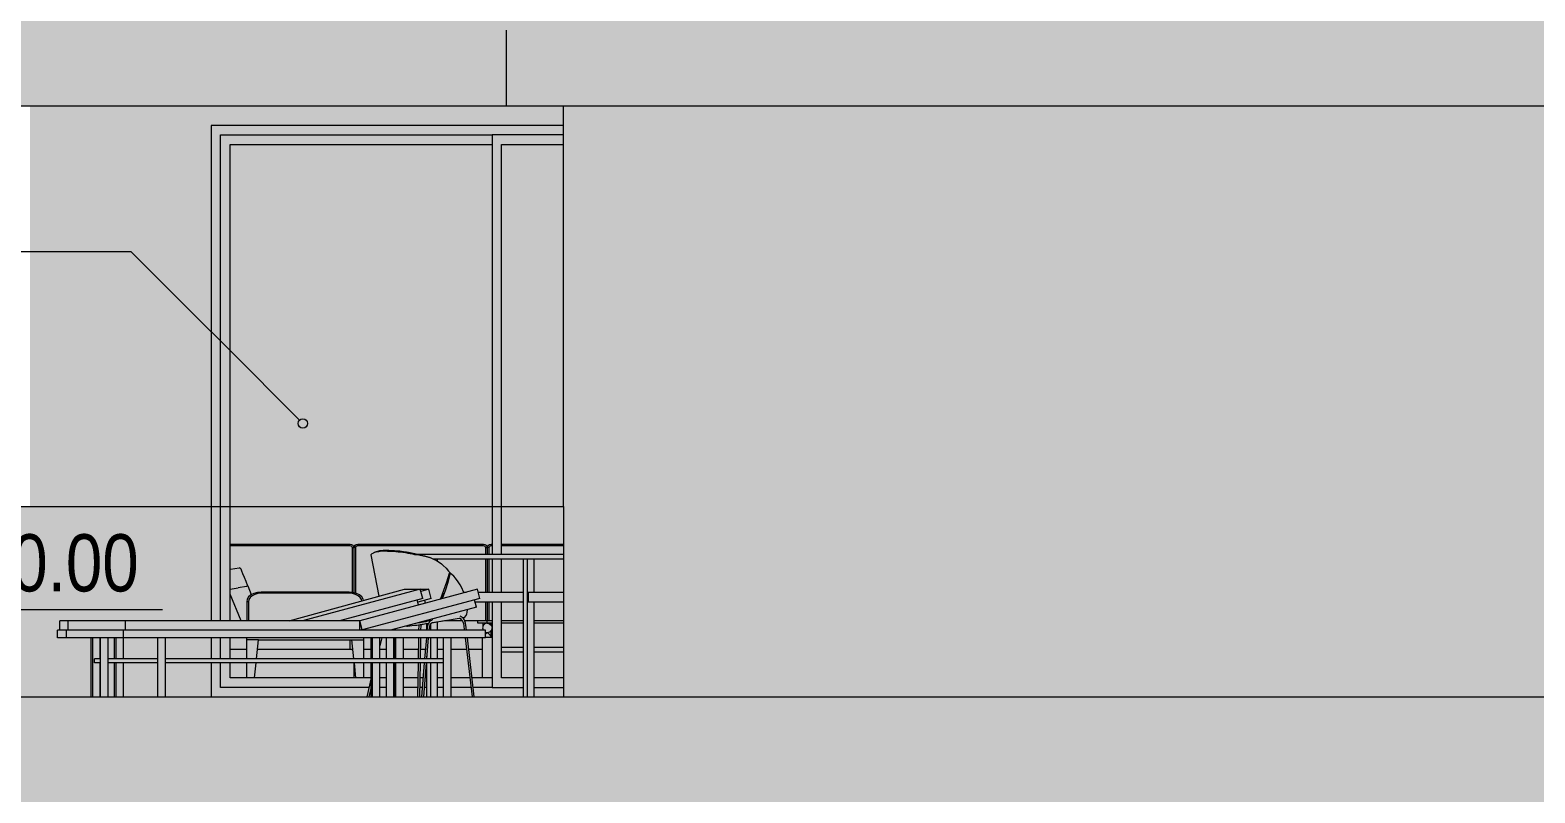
# Model space of a CAD drawing. Header units: centimetres. Extents: x -4381 to 5639, y -3920 to 4826.
# Drawn here: x 19.53 to 27.43, y 10.11 to 14.12 of the extents above; entities that cross this region are included whole.
import ezdxf
from ezdxf.xclip import XClip

# ---------------------------------------------------------------- set-up
doc = ezdxf.new("R2010")
doc.units = ezdxf.units.CM
doc.header["$MEASUREMENT"] = 0
doc.header["$XCLIPFRAME"] = 0
doc.set_wipeout_variables(frame=1)
doc.linetypes.add('Wipeout_Contour', pattern=[100, 0, -100])
for name, color, linetype, lineweight in [('00- NIVEAUX_Pen_No__1', 7, 'Continuous', 5), ('00- Texts and Fills_Pen_No__7', 7, 'Continuous', 5), ('01- MOBILIER_Pen_No__1', 7, 'Continuous', 5), ('0_Pen_No__1', 7, 'Continuous', 5), ('0_Pen_No__2', 8, 'Continuous', 5), ('Dalles_Pen_No__1', 7, 'Continuous', 5), ('Structural - Bearing_Pen_No__1', 7, 'Continuous', 5), ('Structural - Bearing_Pen_No__18', 9, 'Continuous', 5)]:
    doc.layers.add(name, color=color, linetype=linetype, lineweight=lineweight)
for name, color, linetype in [('Dalles', 7, 'Continuous'), ('Drawing & Figure', 7, 'Continuous'), ('Structural - Bearing', 7, 'Continuous')]:
    doc.layers.add(name, color=color, linetype=linetype)
for name, color, linetype, lineweight, true_color in [('Dalles_Pen_No__61', 7, 'Continuous', 5, 0x6a6a6a), ('Structural - Bearing_Pen_No__102', 7, 'Continuous', 5, 0xcccccc), ('Structural - Bearing_Pen_No__112', 7, 'Continuous', 5, 0xd5aaaa), ('Structural - Bearing_Pen_No__178', 7, 'Continuous', 5, 0xbda888), ('Structural - Bearing_Pen_No__61', 7, 'Continuous', 5, 0x6a6a6a)]:
    doc.layers.add(name, color=color, linetype=linetype, lineweight=lineweight, true_color=true_color)
doc.styles.add('GENERATED_STYLE_2', font='')
doc.styles.get('GENERATED_STYLE_2').set_extended_font_data('Arial Narrow Occidental')

# ---------------------------------------------------------------- blocks, each defined once
blk = doc.blocks.new('Drawing_9_9', base_point=(-322.8585, 10.6179))
at = {"color": 254, "linetype": 'Wipeout_Contour', "lineweight": 0, "ltscale": 96.413848}
blk.add_wipeout([(16.829, 14.1179), (22.029, 14.1179), (22.029, 14.3179), (16.829, 14.3179)], dxfattribs=at).dxf.layer = 'Structural - Bearing'
at = {"color": 254, "linetype": 'Wipeout_Contour', "lineweight": 0, "ltscale": 93.657215}
blk.add_wipeout([(19.829, 13.7179), (19.529, 13.7179), (19.529, 11.6179), (19.829, 11.6179)], dxfattribs=at).dxf.layer = 'Structural - Bearing'
at = {"color": 254, "linetype": 'Wipeout_Contour', "lineweight": 0, "ltscale": 122.169123}
blk.add_wipeout([(22.329, 13.7179), (22.329, 10.6179), (33.529, 10.6179), (33.529, 13.7179)], dxfattribs=at).dxf.layer = 'Structural - Bearing'
at = {"layer": 'Structural - Bearing_Pen_No__112', "linetype": 'Continuous', "ltscale": 10}
for points in [[(19.829, 13.7179), (19.529, 13.7179), (19.529, 11.6179), (19.829, 11.6179)], [(22.329, 13.7179), (22.329, 10.6179), (33.529, 10.6179), (33.529, 13.7179)]]:
    blk.add_hatch(color=256, dxfattribs=at).paths.add_polyline_path(points)
at = {"layer": 'Structural - Bearing_Pen_No__61', "linetype": 'Continuous', "ltscale": 10}
blk.add_hatch(color=256, dxfattribs=at).paths.add_polyline_path([(16.829, 14.1179), (22.029, 14.1179), (22.029, 14.3179), (16.829, 14.3179)])
at = {"color": 254, "linetype": 'Wipeout_Contour', "lineweight": 0, "ltscale": 128.817206}
blk.add_wipeout([(22.029, 14.1179), (35.529, 14.1179), (35.529, 14.3179), (22.029, 14.3179)], dxfattribs=at).dxf.layer = 'Structural - Bearing'
at = {"color": 254, "linetype": 'Wipeout_Contour', "lineweight": 0, "ltscale": 148.496876}
blk.add_wipeout([(22.329, 13.7179), (19.829, 13.7179), (19.829, 11.6179), (20.479, 11.6179), (20.479, 13.6179), (22.329, 13.6179)], dxfattribs=at).dxf.layer = 'Structural - Bearing'
at = {"color": 254, "linetype": 'Wipeout_Contour', "lineweight": 0, "ltscale": 290.18089}
blk.add_wipeout([(18.629, 10.6179), (18.629, 10.1144), (18.929, 10.1144), (18.929, 8.5207), (19.0698, 8.5562), (21.0571, 9.0562), (24.2975, 9.5562), (28.3807, 10.0562), (31.6354, 10.5562), (33.529, 10.5562), (33.529, 10.6179)], dxfattribs=at).dxf.layer = 'Structural - Bearing'
at = {"layer": 'Structural - Bearing_Pen_No__112', "linetype": 'Continuous', "ltscale": 10}
blk.add_hatch(color=256, dxfattribs=at).paths.add_polyline_path([(22.329, 13.7179), (19.829, 13.7179), (19.829, 11.6179), (20.479, 11.6179), (20.479, 13.6179), (22.329, 13.6179)])
at = {"layer": 'Structural - Bearing_Pen_No__178', "linetype": 'Continuous', "ltscale": 10}
blk.add_hatch(color=256, dxfattribs=at).paths.add_polyline_path([(18.629, 10.6179), (18.629, 10.1144), (18.929, 10.1144), (18.929, 8.5207), (19.0698, 8.5562), (21.0571, 9.0562), (24.2975, 9.5562), (28.3807, 10.0562), (31.6354, 10.5562), (33.529, 10.5562), (33.529, 10.6179)])
at = {"layer": 'Structural - Bearing_Pen_No__61', "linetype": 'Continuous', "ltscale": 10}
blk.add_hatch(color=256, dxfattribs=at).paths.add_polyline_path([(22.029, 14.1179), (35.529, 14.1179), (35.529, 14.3179), (22.029, 14.3179)])
at = {"layer": '00- Texts and Fills_Pen_No__7', "linetype": 'Continuous', "ltscale": 10}
blk.add_line((20.0592, 12.9548), (19.1536, 12.9548), dxfattribs=at)
at = {"color": 254, "linetype": 'Wipeout_Contour', "lineweight": 0, "ltscale": 95.236401}
blk.add_wipeout([(16.529, 14.1179), (16.529, 13.7179), (22.029, 13.7179), (22.029, 14.1179)], dxfattribs=at).dxf.layer = 'Dalles'
at = {"color": 254, "linetype": 'Wipeout_Contour', "lineweight": 0, "ltscale": 96.290412}
blk.add_wipeout([(20.479, 13.5679), (20.479, 11.6179), (20.529, 11.6179), (20.529, 13.5679)], dxfattribs=at).dxf.layer = 'Structural - Bearing'
at = {"color": 254, "linetype": 'Wipeout_Contour', "lineweight": 0, "ltscale": 101.31449}
blk.add_wipeout([(21.954, 13.5179), (21.954, 11.6179), (22.004, 11.6179), (22.004, 13.5179)], dxfattribs=at).dxf.layer = 'Structural - Bearing'
at = {"layer": 'Dalles_Pen_No__61', "linetype": 'Continuous', "ltscale": 10}
blk.add_hatch(color=256, dxfattribs=at).paths.add_polyline_path([(16.529, 14.1179), (16.529, 13.7179), (22.029, 13.7179), (22.029, 14.1179)])
at = {"layer": 'Structural - Bearing_Pen_No__18', "linetype": 'Continuous', "ltscale": 10}
for points in [[(20.479, 13.5679), (20.479, 11.6179), (20.529, 11.6179), (20.529, 13.5679)], [(21.954, 13.5179), (21.954, 11.6179), (22.004, 11.6179), (22.004, 13.5179)]]:
    blk.add_hatch(color=256, dxfattribs=at).paths.add_polyline_path(points)
at = {"color": 254, "linetype": 'Wipeout_Contour', "lineweight": 0, "ltscale": 128.273747}
blk.add_wipeout([(22.029, 14.1179), (22.029, 13.7179), (35.529, 13.7179), (35.529, 14.1179)], dxfattribs=at).dxf.layer = 'Dalles'
at = {"color": 254, "linetype": 'Wipeout_Contour', "lineweight": 0, "ltscale": 126.16202}
blk.add_wipeout([(22.329, 13.6179), (20.479, 13.6179), (20.479, 13.5679), (20.529, 13.5679), (22.329, 13.5679)], dxfattribs=at).dxf.layer = 'Structural - Bearing'
at = {"color": 254, "linetype": 'Wipeout_Contour', "lineweight": 0, "ltscale": 96.406861}
blk.add_wipeout([(20.529, 13.5179), (20.529, 11.6179), (20.579, 11.6179), (20.579, 13.5179)], dxfattribs=at).dxf.layer = 'Structural - Bearing'
at = {"layer": 'Dalles_Pen_No__61', "linetype": 'Continuous', "ltscale": 10}
blk.add_hatch(color=256, dxfattribs=at).paths.add_polyline_path([(22.029, 14.1179), (22.029, 13.7179), (35.529, 13.7179), (35.529, 14.1179)])
at = {"layer": 'Structural - Bearing_Pen_No__18', "linetype": 'Continuous', "ltscale": 10}
for points in [[(22.329, 13.6179), (20.479, 13.6179), (20.479, 13.5679), (20.529, 13.5679), (22.329, 13.5679)], [(20.529, 13.5179), (20.529, 11.6179), (20.579, 11.6179), (20.579, 13.5179)]]:
    blk.add_hatch(color=256, dxfattribs=at).paths.add_polyline_path(points)
at = {"layer": 'Dalles_Pen_No__1', "linetype": 'Continuous', "ltscale": 10}
for p, q in [((22.029, 14.1179), (22.029, 13.7179)), ((22.029, 13.7179), (16.529, 13.7179)), ((35.529, 13.7179), (22.029, 13.7179))]:
    blk.add_line(p, q, dxfattribs=at)
at = {"layer": 'Structural - Bearing_Pen_No__1', "linetype": 'Continuous', "ltscale": 10}
blk.add_line((22.329, 13.6179), (20.479, 13.6179), dxfattribs=at)
at = {"color": 254, "linetype": 'Wipeout_Contour', "lineweight": 0, "ltscale": 129.714461}
blk.add_wipeout([(21.954, 13.5679), (21.954, 13.5179), (22.004, 13.5179), (22.329, 13.5179), (22.329, 13.5679)], dxfattribs=at).dxf.layer = 'Structural - Bearing'
at = {"layer": 'Structural - Bearing_Pen_No__18', "linetype": 'Continuous', "ltscale": 10}
blk.add_hatch(color=256, dxfattribs=at).paths.add_polyline_path([(21.954, 13.5679), (21.954, 13.5179), (22.004, 13.5179), (22.329, 13.5179), (22.329, 13.5679)])
at = {"color": 254, "linetype": 'Wipeout_Contour', "lineweight": 0, "ltscale": 125.515287}
blk.add_wipeout([(20.529, 13.5179), (20.579, 13.5179), (21.954, 13.5179), (21.954, 13.5679), (20.529, 13.5679)], dxfattribs=at).dxf.layer = 'Structural - Bearing'
at = {"color": 254, "linetype": 'Wipeout_Contour', "lineweight": 0, "ltscale": 101.962221}
blk.add_wipeout([(22.004, 11.6179), (22.329, 11.6179), (22.329, 13.5179), (22.004, 13.5179)], dxfattribs=at).dxf.layer = 'Structural - Bearing'
at = {"layer": 'Structural - Bearing_Pen_No__102', "linetype": 'Continuous', "ltscale": 10}
blk.add_hatch(color=256, dxfattribs=at).paths.add_polyline_path([(22.004, 11.6179), (22.329, 11.6179), (22.329, 13.5179), (22.004, 13.5179)])
at = {"layer": 'Structural - Bearing_Pen_No__18', "linetype": 'Continuous', "ltscale": 10}
blk.add_hatch(color=256, dxfattribs=at).paths.add_polyline_path([(20.529, 13.5179), (20.579, 13.5179), (21.954, 13.5179), (21.954, 13.5679), (20.529, 13.5679)])
at = {"layer": 'Structural - Bearing_Pen_No__1', "linetype": 'Continuous', "ltscale": 10}
for p, q in [((20.529, 13.5679), (21.954, 13.5679)), ((22.329, 13.5679), (21.954, 13.5679)), ((22.004, 13.5179), (22.329, 13.5179))]:
    blk.add_line(p, q, dxfattribs=at)
at = {"color": 254, "linetype": 'Wipeout_Contour', "lineweight": 0, "ltscale": 98.836482}
blk.add_wipeout([(20.579, 11.6179), (21.954, 11.6179), (21.954, 13.5179), (20.579, 13.5179)], dxfattribs=at).dxf.layer = 'Structural - Bearing'
at = {"layer": 'Structural - Bearing_Pen_No__102', "linetype": 'Continuous', "ltscale": 10}
blk.add_hatch(color=256, dxfattribs=at).paths.add_polyline_path([(20.579, 11.6179), (21.954, 11.6179), (21.954, 13.5179), (20.579, 13.5179)])
at = {"layer": '00- Texts and Fills_Pen_No__7', "linetype": 'Continuous', "ltscale": 10}
blk.add_line((20.943, 12.0711), (20.0592, 12.9548), dxfattribs=at)
blk.add_circle((20.9607, 12.0534), 0.025, dxfattribs=at)
at = {"layer": 'Structural - Bearing_Pen_No__1', "linetype": 'Continuous', "ltscale": 10}
for p in [(20.579, 13.5179), (21.954, 13.5679)]:
    blk.add_line(p, (21.954, 13.5179), dxfattribs=at)
at = {"color": 254, "linetype": 'Wipeout_Contour', "lineweight": 0, "ltscale": 93.229553}
blk.add_wipeout([(18.629, 10.6179), (22.329, 10.6179), (22.329, 11.6179), (18.629, 11.6179)], dxfattribs=at).dxf.layer = 'Structural - Bearing'
at = {"layer": '0_Pen_No__2', "linetype": 'Continuous', "ltscale": 10}
blk.add_hatch(color=256, dxfattribs=at).paths.add_polyline_path([(12.829, 10.1144), (18.929, 10.1144), (18.929, 8.5207), (33.529, 8.5207), (33.529, 10.6179), (19.729, 10.6179), (18.629, 10.6179), (18.629, 10.5179), (12.829, 10.5179)])
at = {"layer": 'Structural - Bearing_Pen_No__102', "linetype": 'Continuous', "ltscale": 10}
blk.add_hatch(color=256, dxfattribs=at).paths.add_polyline_path([(18.629, 10.6179), (22.329, 10.6179), (22.329, 11.6179), (18.629, 11.6179)])
at = {"layer": '00- NIVEAUX_Pen_No__1', "linetype": 'Continuous', "ltscale": 10}
blk.add_line((20.2248, 11.0756), (19.1095, 11.0756), dxfattribs=at)
at = {"layer": '01- MOBILIER_Pen_No__1', "linetype": 'Continuous', "ltscale": 10}
for p, q in [((20.579, 11.4202), (21.209, 11.4202)), ((20.579, 11.4128), (21.208, 11.4128)), ((21.208, 11.4128), (21.2083, 11.4152)), ((21.208, 11.4128), (21.2128, 11.4119)), ((21.2083, 11.4152), (21.2087, 11.4189)), ((21.2087, 11.4189), (21.209, 11.4202)), ((21.209, 11.4202), (21.2165, 11.4188)), ((21.2128, 11.4119), (21.2159, 11.4099)), ((21.2159, 11.4099), (21.2181, 11.4068)), ((21.2165, 11.4188), (21.2229, 11.4147)), ((21.2181, 11.4068), (21.219, 11.4022)), ((21.219, 11.4022), (21.2216, 11.4024)), ((21.219, 11.4022), (21.219, 11.1665)), ((21.2216, 11.4024), (21.2242, 11.4022)), ((21.2229, 11.4147), (21.2272, 11.4085)), ((21.2242, 11.4022), (21.2261, 11.402)), ((21.2261, 11.402), (21.2287, 11.4008)), ((21.2272, 11.4085), (21.2275, 11.408)), ((21.2275, 11.408), (21.229, 11.4006)), ((21.2287, 11.4008), (21.229, 11.4001)), ((21.229, 11.4006), (21.2305, 11.408)), ((21.229, 11.4006), (21.2293, 11.4012)), ((21.229, 11.4001), (21.229, 11.4006)), ((21.229, 11.4006), (21.229, 11.1647)), ((21.2319, 11.4021), (21.2293, 11.4012)), ((21.2305, 11.408), (21.2351, 11.4147)), ((21.2308, 11.4085), (21.2305, 11.408)), ((21.2364, 11.4024), (21.2319, 11.4021)), ((21.2351, 11.4147), (21.2415, 11.4188)), ((21.239, 11.4022), (21.2364, 11.4024)), ((21.239, 11.4022), (21.2399, 11.4068)), ((21.239, 11.162), (21.239, 11.4022)), ((21.2399, 11.4068), (21.2421, 11.4099)), ((21.2415, 11.4188), (21.249, 11.4202)), ((21.2421, 11.4099), (21.2453, 11.4119)), ((21.2453, 11.4119), (21.25, 11.4128)), ((21.249, 11.4202), (21.2497, 11.4202)), ((21.2497, 11.4202), (21.909, 11.4202)), ((21.2497, 11.4189), (21.2497, 11.4202)), ((21.2497, 11.4155), (21.2497, 11.4189)), ((21.2497, 11.4152), (21.2497, 11.4155)), ((21.25, 11.4128), (21.2497, 11.4152)), ((21.25, 11.4128), (21.908, 11.4128)), ((21.34, 11.3772), (21.3308, 11.373)), ((21.3452, 11.3773), (21.3378, 11.3757)), ((21.3452, 11.3796), (21.34, 11.3772)), ((21.3524, 11.3813), (21.3452, 11.3796)), ((21.3564, 11.3802), (21.3452, 11.3773)), ((21.3634, 11.3842), (21.3524, 11.3813)), ((21.3598, 11.3804), (21.3564, 11.3802)), ((21.3764, 11.3825), (21.3598, 11.3804)), ((21.3667, 11.3845), (21.3634, 11.3842)), ((21.3829, 11.3865), (21.3667, 11.3845)), ((21.3788, 11.3828), (21.3764, 11.3825)), ((21.3949, 11.3832), (21.3788, 11.3828)), ((21.3853, 11.3869), (21.3829, 11.3865)), ((21.401, 11.3872), (21.3853, 11.3869)), ((21.4049, 11.3838), (21.3949, 11.3832)), ((21.4108, 11.3879), (21.401, 11.3872)), ((21.4049, 11.3838), (21.4152, 11.3832)), ((21.4108, 11.3879), (21.4208, 11.3872)), ((21.4152, 11.3832), (21.434, 11.3828)), ((21.4208, 11.3872), (21.4393, 11.3869)), ((21.434, 11.3828), (21.437, 11.3825)), ((21.437, 11.3825), (21.4605, 11.3804)), ((21.4393, 11.3869), (21.4423, 11.3865)), ((21.4423, 11.3865), (21.4653, 11.3845)), ((21.4605, 11.3804), (21.466, 11.3802)), ((21.4653, 11.3845), (21.4707, 11.3842)), ((21.466, 11.3802), (21.4855, 11.3773)), ((21.4707, 11.3842), (21.4897, 11.3813)), ((21.4855, 11.3773), (21.5004, 11.3757)), ((21.4897, 11.3813), (21.5043, 11.3796)), ((21.5043, 11.3796), (21.5155, 11.3772)), ((21.5155, 11.3772), (21.5396, 11.373)), ((21.908, 11.4128), (21.9083, 11.4152)), ((21.908, 11.4128), (21.9128, 11.4119)), ((21.9083, 11.4152), (21.9087, 11.4189)), ((21.9087, 11.4189), (21.909, 11.4202)), ((21.909, 11.4202), (21.9165, 11.4188)), ((21.9128, 11.4119), (21.9159, 11.4099)), ((21.9159, 11.4099), (21.9181, 11.4068)), ((21.9165, 11.4188), (21.9229, 11.4147)), ((21.9181, 11.4068), (21.919, 11.4022)), ((21.919, 11.4022), (21.9216, 11.4024)), ((21.919, 11.4022), (21.919, 11.3679)), ((21.9216, 11.4024), (21.9242, 11.4022)), ((21.9229, 11.4147), (21.9272, 11.4085)), ((21.9242, 11.4022), (21.9261, 11.402)), ((21.9261, 11.402), (21.9287, 11.4008)), ((21.9272, 11.4085), (21.9275, 11.408)), ((21.9275, 11.408), (21.929, 11.4006)), ((21.9287, 11.4008), (21.929, 11.4001)), ((21.929, 11.4006), (21.9305, 11.408)), ((21.929, 11.4006), (21.9293, 11.4012)), ((21.929, 11.4001), (21.929, 11.4006)), ((21.929, 11.4006), (21.929, 11.3679)), ((21.9319, 11.4021), (21.9293, 11.4012)), ((21.9305, 11.408), (21.9351, 11.4147)), ((21.9308, 11.4085), (21.9305, 11.408)), ((21.9364, 11.4024), (21.9319, 11.4021)), ((21.9351, 11.4147), (21.9415, 11.4188)), ((21.939, 11.4022), (21.9364, 11.4024)), ((21.939, 11.4022), (21.9399, 11.4068)), ((21.939, 11.3679), (21.939, 11.4022)), ((21.9399, 11.4068), (21.9421, 11.4099)), ((21.9415, 11.4188), (21.949, 11.4202)), ((21.9421, 11.4099), (21.9453, 11.4119)), ((21.9453, 11.4119), (21.95, 11.4128)), ((21.949, 11.4202), (21.9497, 11.4202)), ((21.9497, 11.4202), (21.954, 11.4202)), ((21.9497, 11.4189), (21.9497, 11.4202)), ((21.9497, 11.4155), (21.9497, 11.4189)), ((21.9497, 11.4152), (21.9497, 11.4155)), ((21.95, 11.4128), (21.9497, 11.4152)), ((21.95, 11.4128), (21.954, 11.4128)), ((22.004, 11.4202), (22.329, 11.4202)), ((22.004, 11.4128), (22.329, 11.4128)), ((21.3197, 11.3665), (21.318, 11.3631)), ((21.318, 11.3631), (21.3595, 11.1464)), ((21.323, 11.3692), (21.3197, 11.3665)), ((21.3325, 11.3734), (21.323, 11.3692)), ((21.3378, 11.3757), (21.3325, 11.3734)), ((21.5004, 11.3757), (21.5118, 11.3734)), ((21.5118, 11.3734), (21.5364, 11.3692)), ((21.5364, 11.3693), (21.547, 11.3665)), ((21.5396, 11.3731), (21.5492, 11.3701)), ((21.547, 11.3665), (21.5693, 11.3631)), ((21.5492, 11.3701), (21.5693, 11.3661)), ((21.5603, 11.3679), (21.5872, 11.3679)), ((21.5693, 11.3661), (21.5695, 11.3661)), ((21.5693, 11.3631), (21.5695, 11.3631)), ((21.5695, 11.3661), (21.5903, 11.3606)), ((21.5695, 11.3631), (21.5926, 11.3585)), ((21.5872, 11.3679), (21.6442, 11.3679)), ((21.5903, 11.3606), (21.5987, 11.3588)), ((21.5926, 11.3585), (21.6018, 11.3571)), ((21.5987, 11.3588), (21.6123, 11.3544)), ((21.6018, 11.3571), (21.6157, 11.3528)), ((21.6123, 11.3544), (21.629, 11.3491)), ((21.6157, 11.3528), (21.6328, 11.3477)), ((21.629, 11.3491), (21.6328, 11.3477)), ((21.6328, 11.3477), (21.6431, 11.3429)), ((21.6431, 11.3429), (21.6442, 11.3429)), ((21.6431, 11.3429), (21.6617, 11.334)), ((21.6442, 11.3679), (21.7231, 11.3679)), ((21.6442, 11.3429), (21.7231, 11.3429)), ((21.6617, 11.334), (21.6705, 11.3282)), ((21.6681, 11.3298), (21.6681, 11.3429)), ((21.6705, 11.3282), (21.6884, 11.3161)), ((21.6884, 11.3161), (21.6979, 11.3076)), ((21.6979, 11.3076), (21.7126, 11.2939)), ((21.7231, 11.3679), (21.8206, 11.3679)), ((21.7231, 11.3429), (21.8206, 11.3429)), ((21.8206, 11.3679), (21.9324, 11.3679)), ((21.8206, 11.3429), (21.9324, 11.3429)), ((21.919, 11.3429), (21.919, 11.1679)), ((21.929, 11.3429), (21.929, 11.1679)), ((21.9324, 11.3679), (22.0535, 11.3679)), ((21.9324, 11.3429), (22.0535, 11.3429)), ((21.939, 11.1679), (21.939, 11.3429)), ((22.0535, 11.3679), (22.1788, 11.3679)), ((22.0535, 11.3429), (22.1788, 11.3429)), ((22.1191, 10.6179), (22.1191, 11.3429)), ((22.1403, 10.6179), (22.1403, 11.3429)), ((22.1757, 11.1679), (22.1757, 11.3429)), ((22.1788, 11.3679), (22.3027, 11.3679)), ((22.1788, 11.3429), (22.3027, 11.3429)), ((22.3027, 11.3679), (22.329, 11.3679)), ((22.3027, 11.3429), (22.329, 11.3429)), ((20.579, 11.2866), (20.5812, 11.287)), ((20.6257, 11.2948), (20.5812, 11.287)), ((20.6276, 11.295), (20.6257, 11.2948)), ((20.6315, 11.2943), (20.6276, 11.295)), ((20.6343, 11.2925), (20.6315, 11.2943)), ((20.6351, 11.2913), (20.6343, 11.2925)), ((20.6364, 11.2881), (20.6351, 11.2913)), ((20.6402, 11.2789), (20.6364, 11.2881)), ((20.6462, 11.2644), (20.6402, 11.2789)), ((20.6541, 11.2454), (20.6462, 11.2644)), ((20.6632, 11.2233), (20.6541, 11.2454)), ((20.6729, 11.1993), (20.6632, 11.2233)), ((21.7146, 11.2204), (21.6996, 11.1759)), ((21.7126, 11.2939), (21.7257, 11.2786)), ((21.7283, 11.2654), (21.7146, 11.2204)), ((21.7295, 11.2472), (21.7201, 11.2136)), ((21.7257, 11.2786), (21.7303, 11.273)), ((21.7303, 11.273), (21.7283, 11.2654)), ((21.7291, 11.2684), (21.732, 11.2657)), ((21.7291, 11.2684), (21.7347, 11.2684)), ((21.7347, 11.2684), (21.7295, 11.2472)), ((21.7529, 11.2511), (21.7347, 11.2684)), ((21.7628, 11.2412), (21.7529, 11.2511)), ((21.7762, 11.223), (21.7628, 11.2412)), ((21.7872, 11.2073), (21.7762, 11.223)), ((20.579, 11.183), (20.6212, 11.1904)), ((20.637, 11.0179), (20.579, 11.1578)), ((20.6656, 11.1982), (20.6212, 11.1904)), ((20.6656, 11.1982), (20.6676, 11.1986)), ((20.6709, 11.1991), (20.6676, 11.1986)), ((20.6762, 11.1429), (20.6686, 11.1308)), ((20.6729, 11.1993), (20.6709, 11.1991)), ((20.6732, 11.1992), (20.6729, 11.1993)), ((20.6916, 11.1548), (20.6732, 11.1992)), ((20.6885, 11.1532), (20.6762, 11.1429)), ((20.6843, 11.1398), (20.6776, 11.1292)), ((20.695, 11.1489), (20.6843, 11.1398)), ((20.7044, 11.1612), (20.6885, 11.1532)), ((20.709, 11.1559), (20.695, 11.1489)), ((20.7229, 11.1662), (20.7044, 11.1612)), ((20.7253, 11.1603), (20.709, 11.1559)), ((20.7428, 11.1679), (20.7229, 11.1662)), ((20.7434, 11.1619), (20.7253, 11.1603)), ((21.2029, 11.1679), (20.7428, 11.1679)), ((20.7428, 11.1674), (20.7428, 11.1679)), ((20.7431, 11.1642), (20.7428, 11.1674)), ((20.7434, 11.1619), (20.7431, 11.1642)), ((21.2029, 11.1619), (20.7434, 11.1619)), ((20.8898, 11.0179), (21.4952, 11.1835)), ((21.5775, 11.1835), (20.9593, 11.0179)), ((21.2035, 11.1679), (21.2029, 11.1679)), ((21.2029, 11.1674), (21.2029, 11.1679)), ((21.2029, 11.1642), (21.2029, 11.1674)), ((21.2029, 11.1619), (21.2029, 11.1642)), ((21.221, 11.1603), (21.2029, 11.1619)), ((21.2234, 11.1662), (21.2035, 11.1679)), ((21.2373, 11.1559), (21.221, 11.1603)), ((21.2419, 11.1612), (21.2234, 11.1662)), ((21.2513, 11.1489), (21.2373, 11.1559)), ((21.2578, 11.1532), (21.2419, 11.1612)), ((21.262, 11.1398), (21.2513, 11.1489)), ((21.27, 11.1429), (21.2578, 11.1532)), ((21.8775, 11.1835), (21.2593, 11.0179)), ((21.2687, 11.1292), (21.262, 11.1398)), ((21.2777, 11.1308), (21.27, 11.1429)), ((21.4952, 11.1835), (21.6224, 11.1835)), ((21.5904, 11.1352), (21.5775, 11.1835)), ((21.6224, 11.1835), (21.5806, 11.1721)), ((21.6351, 11.1352), (21.6224, 11.1835)), ((21.6996, 11.1759), (21.6834, 11.1322)), ((21.6885, 11.1329), (21.6966, 11.1538)), ((21.6978, 11.1473), (21.6924, 11.1339)), ((21.6966, 11.1538), (21.7006, 11.1648)), ((21.7095, 11.1803), (21.6978, 11.1473)), ((21.7201, 11.2136), (21.7095, 11.1803)), ((21.7936, 11.1943), (21.7872, 11.2073)), ((21.8068, 11.1655), (21.7936, 11.1943)), ((21.8057, 11.1679), (21.8191, 11.1679)), ((21.8072, 11.1647), (21.8068, 11.1655)), ((21.8904, 11.1352), (21.8775, 11.1835)), ((21.8817, 11.1679), (22.1191, 11.1679)), ((22.1443, 11.1679), (22.1474, 11.1679)), ((22.1443, 11.1679), (22.1443, 11.1179)), ((22.1474, 11.1679), (22.329, 11.1679)), ((20.6686, 11.1308), (20.666, 11.1179)), ((20.666, 11.1179), (20.666, 11.1177)), ((20.666, 11.1177), (20.666, 11.0179)), ((20.6667, 11.1177), (20.666, 11.1177)), ((20.6711, 11.1177), (20.6667, 11.1177)), ((20.6716, 11.1176), (20.6711, 11.1177)), ((20.6752, 11.1175), (20.6716, 11.1176)), ((20.6776, 11.1292), (20.6752, 11.1175)), ((20.6752, 11.1175), (20.6752, 11.0179)), ((21.5904, 11.1352), (21.1525, 11.0179)), ((21.2702, 11.122), (21.2687, 11.1292)), ((21.8904, 11.1352), (21.2722, 10.9696)), ((21.279, 11.1244), (21.2777, 11.1308)), ((21.8718, 11.0888), (21.4204, 10.9679)), ((21.5686, 11.1008), (21.5615, 11.1275)), ((21.6351, 11.1352), (21.5645, 11.1159)), ((21.6051, 11.1105), (21.601, 11.1259)), ((21.6834, 11.1322), (21.6831, 11.1314)), ((21.8221, 11.0541), (21.8243, 11.0621)), ((21.8243, 11.0621), (21.8253, 11.0764)), ((21.8718, 11.0888), (21.8615, 11.1275)), ((21.864, 11.1179), (22.1191, 11.1179)), ((21.919, 11.1179), (21.919, 11.0179)), ((21.929, 11.1179), (21.929, 11.0179)), ((21.939, 11.0179), (21.939, 11.1179)), ((22.1443, 11.1179), (22.1474, 11.1179)), ((22.1474, 11.1179), (22.329, 11.1179)), ((22.1757, 10.6179), (22.1757, 11.1179)), ((19.7293, 11.0179), (19.6851, 11.0179)), ((19.6851, 10.9679), (19.6851, 11.0179)), ((20.0293, 11.0179), (19.7293, 11.0179)), ((19.7293, 10.9679), (19.7293, 11.0179)), ((21.2593, 11.0179), (20.0293, 11.0179)), ((20.0293, 10.9679), (20.0293, 11.0179)), ((21.2593, 10.9679), (21.2593, 11.0179)), ((21.2722, 10.9696), (21.2593, 11.0179)), ((21.2625, 11.0059), (21.2593, 11.0051)), ((21.2656, 10.9944), (21.2593, 10.9927)), ((21.5045, 10.9904), (21.5098, 10.9904)), ((21.5228, 10.9904), (21.5098, 10.9904)), ((21.5337, 10.9911), (21.5228, 10.9904)), ((21.5495, 10.9922), (21.5337, 10.9911)), ((21.5587, 10.9934), (21.5495, 10.9922)), ((21.5776, 10.9958), (21.5587, 10.9934)), ((21.5766, 11.0076), (21.5618, 11.0058)), ((21.5706, 10.9679), (21.5711, 10.9934)), ((21.5711, 10.9934), (21.571, 10.995)), ((21.5837, 11.0089), (21.5766, 11.0076)), ((21.6198, 11.0028), (21.5776, 10.9958)), ((21.5848, 10.9971), (21.5776, 10.9958)), ((21.5809, 10.9679), (21.5813, 10.9936)), ((21.5813, 10.9936), (21.5812, 10.9964)), ((21.606, 11.013), (21.5837, 11.0089)), ((21.6072, 11.0012), (21.5848, 10.9971)), ((21.6106, 11.0141), (21.606, 11.013)), ((21.6119, 11.0023), (21.6072, 11.0012)), ((21.6185, 11.0159), (21.6106, 11.0142)), ((21.6115, 10.9679), (21.6115, 11.0015)), ((21.6205, 11.0042), (21.6118, 11.0024)), ((21.6155, 10.9914), (21.6137, 10.9801)), ((21.6189, 11.0014), (21.6155, 10.9914)), ((21.6217, 11.0181), (21.6185, 11.0159)), ((21.6237, 11.0094), (21.6189, 11.0014)), ((21.6207, 11.0043), (21.6205, 11.0042)), ((21.6295, 11.0239), (21.6217, 11.0181)), ((21.6255, 11.0116), (21.6237, 11.0094)), ((21.6254, 10.988), (21.6238, 10.9783)), ((21.6282, 10.9962), (21.6254, 10.988)), ((21.6317, 11.0172), (21.6255, 11.0116)), ((21.6321, 11.0028), (21.6282, 10.9962)), ((21.6349, 11.0049), (21.6314, 11.0016)), ((21.6374, 11.0194), (21.6317, 11.0172)), ((21.6327, 10.9679), (21.6327, 11.0028)), ((21.6404, 11.007), (21.6349, 11.0049)), ((21.7139, 11.0185), (21.6372, 11.0057)), ((21.6423, 11.0269), (21.6377, 11.0192)), ((21.7096, 11.0178), (21.6404, 11.007)), ((21.6426, 11.0274), (21.6423, 11.0269)), ((21.6681, 10.9679), (21.6681, 11.0109)), ((21.7815, 11.0291), (21.7096, 11.0178)), ((21.7988, 11.0179), (21.7102, 11.0179)), ((21.7868, 11.0289), (21.7815, 11.0291)), ((21.7918, 11.0267), (21.7868, 11.0289)), ((21.7936, 11.0389), (21.7869, 11.0418)), ((21.7945, 11.0236), (21.7901, 11.0274)), ((21.7958, 11.0376), (21.7936, 11.0389)), ((21.7989, 11.0176), (21.7945, 11.0236)), ((21.8019, 11.0324), (21.7958, 11.0376)), ((21.8026, 11.0102), (21.7989, 11.0176)), ((21.8008, 11.0334), (21.8013, 11.0335)), ((21.8013, 11.0335), (21.8044, 11.0343)), ((21.8073, 11.0251), (21.8019, 11.0324)), ((21.8054, 11.0017), (21.8026, 11.0102)), ((21.8044, 11.0344), (21.8095, 11.0357)), ((21.8071, 10.9923), (21.8054, 11.0017)), ((21.8099, 10.9679), (21.8071, 10.9923)), ((21.8118, 11.016), (21.8073, 11.0251)), ((21.8095, 11.0357), (21.8186, 11.0457)), ((21.879, 11.0179), (21.8109, 11.0179)), ((21.8152, 11.0056), (21.8118, 11.016)), ((21.8171, 10.9947), (21.8152, 11.0056)), ((21.8203, 10.9679), (21.8171, 10.9947)), ((21.8186, 11.0457), (21.8221, 11.0541)), ((21.929, 11.0179), (21.879, 11.0179)), ((21.879, 11.0054), (21.879, 11.0179)), ((21.929, 11.0054), (21.879, 11.0054)), ((21.9074, 10.9929), (21.904, 10.9804)), ((21.9165, 11.002), (21.9074, 10.9929)), ((21.9083, 10.9938), (21.9083, 11.0054)), ((21.929, 11.0054), (21.9165, 11.002)), ((21.954, 11.0179), (21.929, 11.0179)), ((21.929, 11.0054), (21.929, 11.0179)), ((21.929, 11.0054), (21.9415, 11.002)), ((21.954, 11.0054), (21.929, 11.0054)), ((21.9415, 11.002), (21.9507, 10.9929)), ((21.949, 10.9945), (21.949, 11.0054)), ((21.9507, 10.9929), (21.954, 10.9804)), ((22.1191, 11.0179), (22.004, 11.0179)), ((22.1191, 11.0054), (22.004, 11.0054)), ((22.329, 11.0179), (22.1757, 11.0179)), ((22.329, 11.0054), (22.1757, 11.0054)), ((19.7193, 10.9679), (19.6733, 10.9679)), ((19.6733, 10.9279), (19.6733, 10.9679)), ((19.7193, 10.9279), (19.6733, 10.9279)), ((20.0193, 10.9679), (19.7193, 10.9679)), ((19.7193, 10.9279), (19.7193, 10.9679)), ((19.8993, 10.9279), (19.7193, 10.9279)), ((19.8495, 10.6179), (19.8495, 10.9279)), ((19.8576, 10.6179), (19.8576, 10.9279)), ((19.8968, 10.8179), (19.8968, 10.9279)), ((19.9393, 10.9279), (19.8993, 10.9279)), ((19.8993, 10.6179), (19.8993, 10.9279)), ((20.0193, 10.9279), (19.9393, 10.9279)), ((19.9393, 10.6179), (19.9393, 10.9279)), ((19.9727, 10.8179), (19.9727, 10.9279)), ((19.9807, 10.8179), (19.9807, 10.9279)), ((21.9193, 10.9679), (20.0193, 10.9679)), ((20.0193, 10.9279), (20.0193, 10.9679)), ((20.1993, 10.9279), (20.0193, 10.9279)), ((20.0199, 10.8179), (20.0199, 10.9279)), ((20.2393, 10.9279), (20.1993, 10.9279)), ((20.1993, 10.6179), (20.1993, 10.9279)), ((21.6993, 10.9279), (20.2393, 10.9279)), ((20.2393, 10.6179), (20.2393, 10.9279)), ((20.666, 10.9179), (20.666, 10.9279)), ((20.7274, 10.9179), (20.666, 10.9179)), ((20.666, 10.8179), (20.666, 10.9179)), ((20.7172, 10.8179), (20.7274, 10.9179)), ((20.7274, 10.9179), (21.2189, 10.9179)), ((21.2083, 10.9179), (21.2083, 10.8779)), ((21.2189, 10.9179), (21.2803, 10.9179)), ((21.2291, 10.8179), (21.2189, 10.9179)), ((21.2711, 10.9679), (21.2711, 10.9738)), ((21.2803, 10.9679), (21.2803, 10.9717)), ((21.2803, 10.9179), (21.2803, 10.9279)), ((21.2803, 10.8179), (21.2803, 10.9179)), ((21.283, 10.9679), (21.2819, 10.9722)), ((21.3187, 10.8179), (21.3187, 10.9279)), ((21.3268, 10.8179), (21.3268, 10.9279)), ((21.375, 10.9279), (21.3659, 10.8863)), ((21.3659, 10.8179), (21.3659, 10.9279)), ((21.3993, 10.8179), (21.3993, 10.9279)), ((21.4393, 10.8179), (21.4393, 10.9279)), ((21.4418, 10.8179), (21.4418, 10.9279)), ((21.4499, 10.8179), (21.4499, 10.9279)), ((21.489, 10.8179), (21.489, 10.9279)), ((21.5679, 10.8179), (21.5699, 10.9279)), ((21.5782, 10.8179), (21.5801, 10.9279)), ((21.6093, 10.9279), (21.6001, 10.8179)), ((21.6196, 10.9279), (21.6104, 10.8179)), ((21.6137, 10.9801), (21.6126, 10.9679)), ((21.6238, 10.9783), (21.6229, 10.9679)), ((21.6327, 10.8179), (21.6327, 10.9279)), ((21.6681, 10.8179), (21.6681, 10.9279)), ((21.7393, 10.9279), (21.6993, 10.9279)), ((21.6993, 10.6179), (21.6993, 10.9279)), ((21.9193, 10.9279), (21.7393, 10.9279)), ((21.7393, 10.6179), (21.7393, 10.9279)), ((21.8507, 10.6179), (21.8146, 10.9279)), ((21.8611, 10.6179), (21.8249, 10.9279)), ((21.904, 10.9804), (21.9074, 10.9679)), ((21.904, 10.7179), (21.904, 10.9279)), ((21.9193, 10.9279), (21.9193, 10.9679)), ((21.9193, 10.958), (21.929, 10.9554)), ((21.9193, 10.9479), (21.9259, 10.9554)), ((21.929, 10.9304), (21.9193, 10.9304)), ((21.9263, 10.9554), (21.9259, 10.9554)), ((21.9274, 10.9554), (21.9263, 10.9554)), ((21.929, 10.9554), (21.9274, 10.9554)), ((21.9415, 10.9587), (21.929, 10.9554)), ((21.9306, 10.9554), (21.929, 10.9554)), ((21.9415, 10.9304), (21.929, 10.9304)), ((21.9317, 10.9554), (21.9306, 10.9554)), ((21.9321, 10.9554), (21.9317, 10.9554)), ((21.954, 10.9304), (21.9321, 10.9554)), ((21.9507, 10.9679), (21.9415, 10.9587)), ((21.9507, 10.9304), (21.9415, 10.9304)), ((21.949, 10.9429), (21.949, 10.9662)), ((21.949, 10.9429), (21.949, 10.9361)), ((21.954, 10.9804), (21.9507, 10.9679)), ((21.954, 10.9304), (21.9507, 10.9304)), ((20.666, 10.8679), (20.579, 10.8679)), ((21.208, 10.8679), (20.7223, 10.8679)), ((21.2083, 10.8682), (21.208, 10.8679)), ((21.2128, 10.8679), (21.208, 10.8679)), ((21.2083, 10.8779), (21.2083, 10.8753)), ((21.2083, 10.8753), (21.2083, 10.8708)), ((21.2083, 10.8708), (21.2083, 10.8684)), ((21.2083, 10.8684), (21.2083, 10.8682)), ((21.2159, 10.8679), (21.2128, 10.8679)), ((21.2181, 10.8679), (21.2159, 10.8679)), ((21.219, 10.8679), (21.2181, 10.8679)), ((21.2188, 10.8679), (21.224, 10.8679)), ((21.2216, 10.8682), (21.219, 10.8679)), ((21.2238, 10.8695), (21.2216, 10.8682)), ((21.3187, 10.8679), (21.2803, 10.8679)), ((21.3993, 10.8679), (21.3659, 10.8679)), ((21.4418, 10.8679), (21.4393, 10.8679)), ((21.5688, 10.8679), (21.489, 10.8679)), ((21.6043, 10.8679), (21.5791, 10.8679)), ((21.6115, 10.8179), (21.6115, 10.8319)), ((21.6993, 10.8679), (21.6681, 10.8679)), ((21.8216, 10.8679), (21.7393, 10.8679)), ((21.904, 10.8679), (21.8319, 10.8679)), ((22.1191, 10.8776), (22.004, 10.8776)), ((22.1191, 10.8526), (22.004, 10.8526)), ((22.329, 10.8776), (22.1757, 10.8776)), ((22.329, 10.8526), (22.1757, 10.8526)), ((19.8993, 10.8179), (19.8674, 10.8179)), ((19.8674, 10.7979), (19.8674, 10.8179)), ((19.8993, 10.7979), (19.8674, 10.7979)), ((19.8968, 10.6179), (19.8968, 10.7979)), ((20.1993, 10.8179), (19.9393, 10.8179)), ((20.1993, 10.7979), (19.9393, 10.7979)), ((19.9727, 10.6179), (19.9727, 10.7979)), ((19.9807, 10.6179), (19.9807, 10.7979)), ((20.0199, 10.6179), (20.0199, 10.7979)), ((21.6993, 10.8179), (20.2393, 10.8179)), ((21.6993, 10.7979), (20.2393, 10.7979)), ((20.666, 10.7179), (20.666, 10.7979)), ((20.7069, 10.7179), (20.7151, 10.7979)), ((21.229, 10.819), (21.229, 10.8179)), ((21.229, 10.7979), (21.229, 10.7179)), ((21.2394, 10.7179), (21.2312, 10.7979)), ((21.2803, 10.7179), (21.2803, 10.7979)), ((21.3187, 10.6179), (21.3187, 10.7979)), ((21.3268, 10.6179), (21.3268, 10.7979)), ((21.3659, 10.6179), (21.3659, 10.7979)), ((21.3993, 10.6179), (21.3993, 10.7979)), ((21.4393, 10.6179), (21.4393, 10.7979)), ((21.4418, 10.6179), (21.4418, 10.7979)), ((21.4499, 10.6179), (21.4499, 10.7979)), ((21.489, 10.6179), (21.489, 10.7979)), ((21.5643, 10.6179), (21.5676, 10.7979)), ((21.5746, 10.6179), (21.5778, 10.7979)), ((21.5984, 10.7979), (21.5833, 10.6179)), ((21.6087, 10.7979), (21.5936, 10.6179)), ((21.6115, 10.6179), (21.6115, 10.7979)), ((21.6327, 10.6179), (21.6327, 10.7979)), ((21.6681, 10.6179), (21.6681, 10.7979)), ((21.3187, 10.7186), (21.2967, 10.6179)), ((21.3187, 10.67), (21.3073, 10.6179))]:
    blk.add_line(p, q, dxfattribs=at)
at = {"layer": '0_Pen_No__1', "linetype": 'Continuous', "ltscale": 10}
for p, q in [((18.629, 10.6179), (19.729, 10.6179)), ((19.729, 10.6179), (33.529, 10.6179))]:
    blk.add_line(p, q, dxfattribs=at)
at = {"layer": 'Structural - Bearing_Pen_No__1', "linetype": 'Continuous', "ltscale": 10}
for p, q in [((22.329, 11.6179), (22.329, 13.7179)), ((20.479, 13.6179), (20.479, 11.0179)), ((20.529, 11.0179), (20.529, 13.5679)), ((20.579, 11.0179), (20.579, 13.5179)), ((21.954, 13.5179), (21.954, 11.3679)), ((22.004, 11.3679), (22.004, 13.5179)), ((18.629, 11.6179), (22.329, 11.6179)), ((22.329, 11.6179), (22.329, 10.6179)), ((21.954, 11.3429), (21.954, 11.1679)), ((22.004, 11.1679), (22.004, 11.3429)), ((21.954, 11.1179), (21.954, 10.7179)), ((22.004, 10.7179), (22.004, 11.1179)), ((20.479, 10.9279), (20.479, 10.8179)), ((20.529, 10.8179), (20.529, 10.9279)), ((20.579, 10.8179), (20.579, 10.9279)), ((20.479, 10.7979), (20.479, 10.6179)), ((20.529, 10.6679), (20.529, 10.7979)), ((20.579, 10.7179), (20.579, 10.7979)), ((21.3076, 10.6679), (20.529, 10.6679)), ((21.3185, 10.7179), (20.579, 10.7179)), ((21.3187, 10.6679), (21.3182, 10.6679)), ((21.3993, 10.7179), (21.3659, 10.7179)), ((21.3993, 10.6679), (21.3659, 10.6679)), ((21.4418, 10.7179), (21.4393, 10.7179)), ((21.4418, 10.6679), (21.4393, 10.6679)), ((21.5661, 10.7179), (21.489, 10.7179)), ((21.5652, 10.6679), (21.489, 10.6679)), ((21.5875, 10.6679), (21.5755, 10.6679)), ((21.5917, 10.7179), (21.5764, 10.7179)), ((21.6115, 10.6679), (21.5978, 10.6679)), ((21.6115, 10.7179), (21.602, 10.7179)), ((21.6993, 10.7179), (21.6681, 10.7179)), ((21.6993, 10.6679), (21.6681, 10.6679)), ((21.8391, 10.7179), (21.7393, 10.7179)), ((21.8449, 10.6679), (21.7393, 10.6679)), ((21.954, 10.7179), (21.8494, 10.7179)), ((21.954, 10.6679), (21.8553, 10.6679)), ((21.954, 10.7179), (21.954, 10.6679)), ((21.954, 10.6679), (22.1191, 10.6679)), ((22.1191, 10.7179), (22.004, 10.7179)), ((22.329, 10.7179), (22.1757, 10.7179)), ((22.1757, 10.6679), (22.329, 10.6679)), ((18.629, 10.6179), (33.529, 10.6179))]:
    blk.add_line(p, q, dxfattribs=at)
at = {"layer": '00- NIVEAUX_Pen_No__1', "linetype": 'Continuous', "insert": (19.2295, 11.1676), "char_height": 0.3, "attachment_point": 7, "style": 'GENERATED_STYLE_2'}
blk.add_mtext('\\A1;{\\fArial Narrow Occidental|b0|i0|c0|p34;+0.00}', dxfattribs=at)

msp = doc.modelspace()

# ---------------------------------------------------------------- block references
at = {"layer": 'Drawing & Figure', "color": 151, "linetype": 'Continuous', "lineweight": 5, "ltscale": 10, "true_color": 0x80c2ff}
ref = msp.add_blockref('Drawing_9_9', (-322.85847, 10.61787), dxfattribs=at)
XClip(ref).set_block_clipping_path([(1, 0.9963282177), (50.7463984619, 21.3288080632)])

doc.saveas('drawing.dxf')
